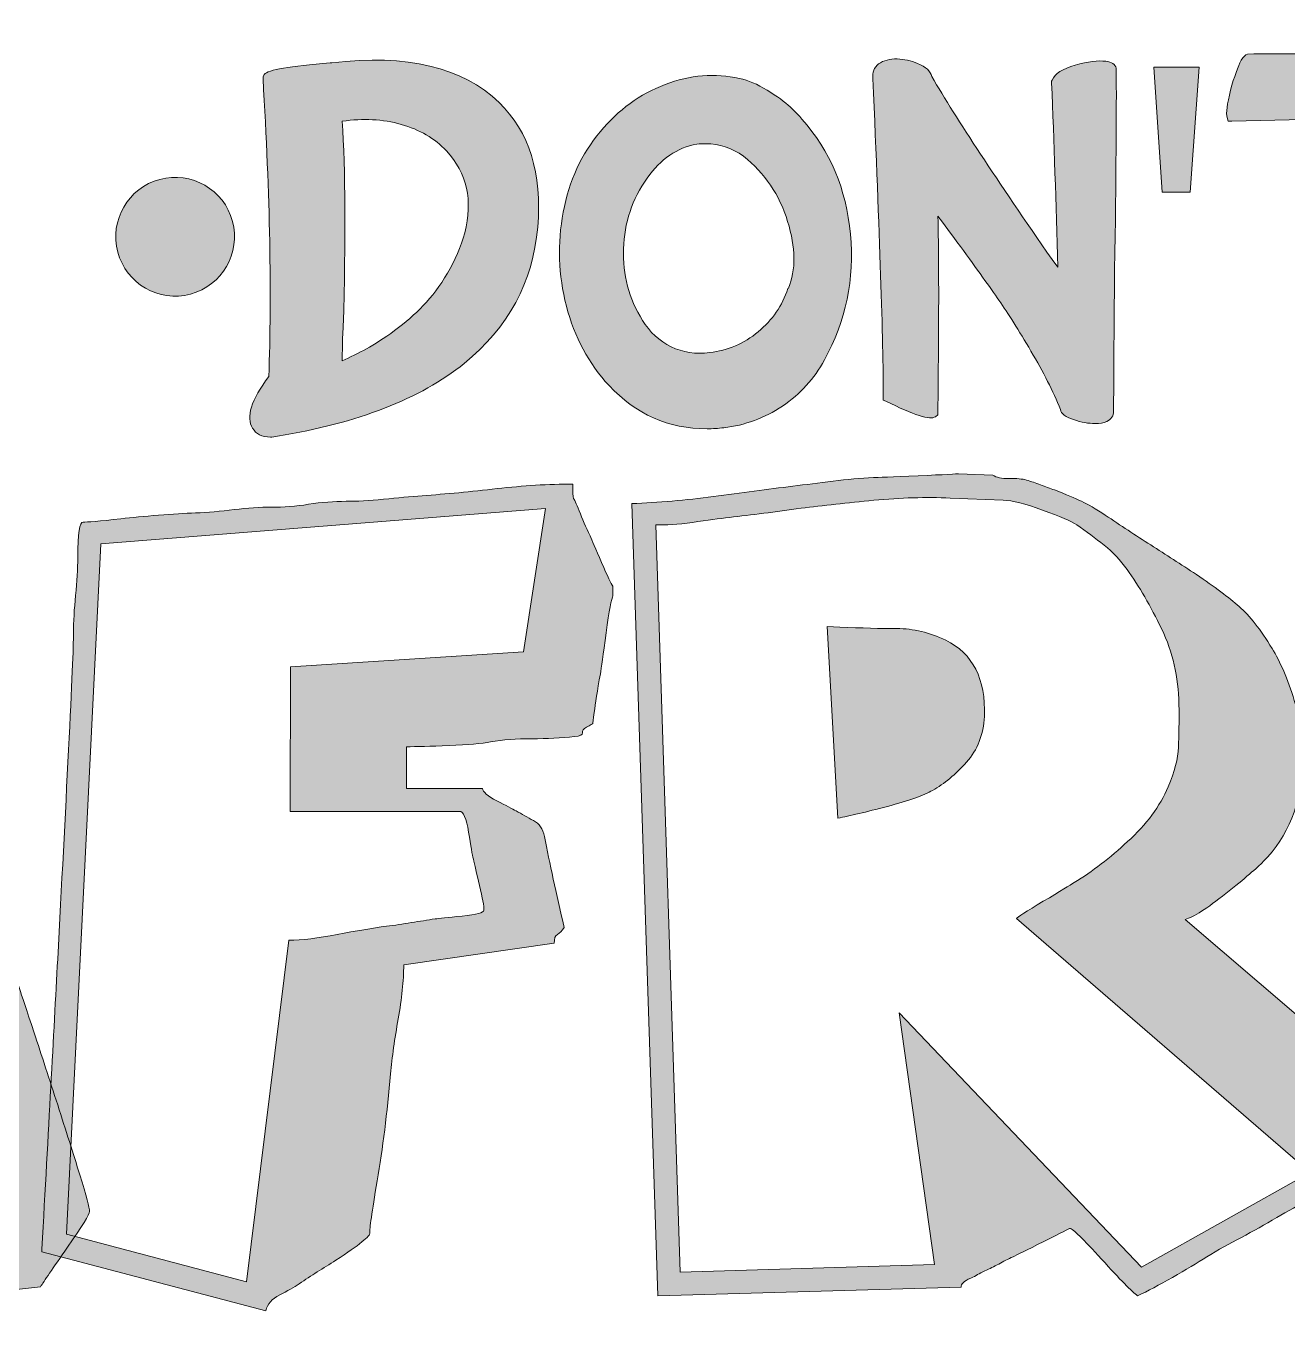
# Model space of a CAD drawing. Header units: inches. Extents: x 87 to 993, y -1015 to -65.
# Drawn here: x 291.8 to 539.9, y -585.7 to -328.8 of the extents above; entities that cross this region are included whole.
import ezdxf

# ---------------------------------------------------------------- set-up
doc = ezdxf.new("R2010")
doc.units = ezdxf.units.IN
doc.header["$MEASUREMENT"] = 0
doc.layers.add('Layer 1', color=7, linetype='Continuous')

# ---------------------------------------------------------------- blocks, each defined once
blk = doc.blocks.new('block 4')
at = {"layer": 'Layer 1', "true_color": 0xffffff}
h = blk.add_hatch(color=7, dxfattribs=at)
h.dxf.hatch_style = 2
edge = h.paths.add_edge_path()
edge.add_spline(control_points=[(992.95, -1015), (690.82, -1015), (389.05, -1015), (86.83, -1015), (86.83, -698.52), (86.83, -382.04), (86.83, -65.26), (388.8, -65.26), (690.69, -65.26), (992.95, -65.26), (992.95, -381.73), (992.95, -698.07), (992.95, -1015)], knot_values=[0, 0, 0, 0, 1, 1, 1, 2, 2, 2, 3, 3, 3, 4, 4, 4, 4], degree=3, periodic=1)
edge = h.paths.add_edge_path()
edge.add_spline(control_points=[(128.03, -106.46), (128.03, -395.83), (128.03, -684.64), (128.03, -973.62), (402.71, -973.62), (677.07, -973.62), (951.57, -973.62), (951.57, -684.41), (951.57, -395.48), (951.57, -106.46), (676.91, -106.46), (402.68, -106.46), (128.03, -106.46)], knot_values=[0, 0, 0, 0, 1, 1, 1, 2, 2, 2, 3, 3, 3, 4, 4, 4, 4], degree=3, periodic=1)
at = {"layer": 'Layer 1', "lineweight": 0}
for points in [[(992.95, -1015), (690.82, -1015), (389.05, -1015), (86.83, -1015), (86.83, -698.52), (86.83, -382.04), (86.83, -65.26), (388.8, -65.26), (690.69, -65.26), (992.95, -65.26), (992.95, -381.73), (992.95, -698.07), (992.95, -1015)], [(128.03, -106.46), (128.03, -395.83), (128.03, -684.64), (128.03, -973.62), (402.71, -973.62), (677.07, -973.62), (951.57, -973.62), (951.57, -684.41), (951.57, -395.48), (951.57, -106.46), (676.91, -106.46), (402.68, -106.46), (128.03, -106.46)]]:
    blk.add_open_spline(points, degree=3, knots=[0, 0, 0, 0, 1, 1, 1, 2, 2, 2, 3, 3, 3, 4, 4, 4, 4], dxfattribs=at)
blk = doc.blocks.new('block 12')
at = {"layer": 'Layer 1', "true_color": 0xffffff}
h = blk.add_hatch(color=7, dxfattribs=at)
h.dxf.hatch_style = 2
edge = h.paths.add_edge_path()
edge.add_spline(control_points=[(384.8, -343.8), (390.74, -349.54), (393.27, -357.71), (392.38, -368.3), (391.42, -379.16), (386.61, -388.09), (377.93, -395.1), (369.25, -402.1), (357.02, -406.86), (341.24, -409.39), (340.69, -409.53), (340.22, -409.6), (339.81, -409.6), (338.17, -409.6), (337, -409.01), (336.32, -407.85), (334.96, -405.67), (336.01, -402.29), (339.5, -397.71), (340.11, -381.79), (339.74, -362.25), (338.37, -339.09), (338.37, -339.09), (338.37, -338.78), (338.37, -338.78), (338.37, -338.78), (338.58, -338.27), (338.58, -338.27), (339.33, -337.38), (343.67, -336.63), (351.59, -336.01), (351.59, -336.01), (351.9, -336.01), (351.9, -336.01), (366.66, -334.24), (377.62, -336.83), (384.8, -343.8)], knot_values=[0, 0, 0, 0, 1, 1, 1, 2, 2, 2, 3, 3, 3, 4, 4, 4, 5, 5, 5, 6, 6, 6, 7, 7, 7, 8, 8, 8, 9, 9, 9, 10, 10, 10, 11, 11, 11, 12, 12, 12, 12], degree=3, periodic=1)
edge = h.paths.add_edge_path()
edge.add_spline(control_points=[(353.95, -347.49), (354.56, -356.92), (354.63, -370.41), (354.15, -387.97), (354.09, -388.45), (354.03, -389.46), (354, -391), (353.97, -392.53), (353.95, -393.75), (353.95, -394.63), (355.52, -393.88), (357.11, -393.08), (358.72, -392.22), (360.32, -391.37), (362.16, -390.18), (364.25, -388.64), (366.33, -387.1), (368.21, -385.46), (369.89, -383.72), (371.56, -381.98), (373.15, -379.86), (374.65, -377.36), (376.15, -374.87), (377.28, -372.22), (378.03, -369.42), (379.67, -363.07), (378.48, -357.71), (374.45, -353.33), (372.12, -350.87), (369.15, -349.13), (365.53, -348.11), (361.91, -347.08), (358.05, -346.88), (353.95, -347.49)], knot_values=[0, 0, 0, 0, 1, 1, 1, 2, 2, 2, 3, 3, 3, 4, 4, 4, 5, 5, 5, 6, 6, 6, 7, 7, 7, 8, 8, 8, 9, 9, 9, 10, 10, 10, 11, 11, 11, 11], degree=3, periodic=1)
h = blk.add_hatch(color=7, dxfattribs=at)
h.dxf.hatch_style = 2
edge = h.paths.add_edge_path()
edge.add_spline(control_points=[(506.14, -337.24), (506.21, -345.24), (506.1, -358.39), (505.83, -376.7), (505.69, -389.48), (505.63, -398.73), (505.63, -404.47), (505.63, -405.43), (505.18, -406.11), (504.29, -406.52), (503.68, -406.79), (502.89, -406.93), (501.94, -406.93), (500.71, -406.93), (499.31, -406.68), (497.73, -406.16), (496.16, -405.65), (495.31, -404.99), (495.17, -404.16), (493.74, -400.61), (491.81, -396.79), (489.38, -392.69), (486.96, -388.59), (484.86, -385.26), (483.08, -382.69), (481.3, -380.13), (478.78, -376.6), (475.5, -372.09), (473.65, -369.63), (472.18, -367.65), (471.09, -366.14), (471.23, -372.16), (471.26, -381.04), (471.19, -392.79), (471.12, -397.78), (471.09, -401.71), (471.09, -404.57), (471.09, -404.57), (471.09, -405.19), (471.09, -405.19), (471.09, -405.19), (470.58, -405.6), (470.58, -405.6), (469.55, -406.28), (466.31, -405.26), (460.84, -402.52), (460.84, -402.52), (460.33, -402.32), (460.33, -402.32), (460.33, -402.32), (460.33, -401.71), (460.33, -401.71), (460.33, -390.64), (459.64, -369.77), (458.28, -339.09), (458.14, -337.86), (458.52, -336.9), (459.41, -336.22), (460.43, -335.53), (461.64, -335.21), (463.04, -335.24), (464.44, -335.28), (465.79, -335.57), (467.09, -336.11), (468.73, -336.8), (469.65, -337.65), (469.86, -338.68), (474.78, -347.08), (482.67, -359.07), (493.53, -374.65), (493.53, -374.65), (494.66, -376.19), (494.66, -376.19), (494.32, -363.62), (493.91, -351.52), (493.43, -339.91), (493.43, -339.91), (493.43, -339.6), (493.43, -339.6), (493.43, -339.6), (493.53, -339.39), (493.53, -339.39), (494.08, -338.16), (495.6, -337.19), (498.09, -336.47), (500.59, -335.76), (502.58, -335.5), (504.09, -335.7), (505.25, -335.84), (505.93, -336.29), (506.14, -337.04), (506.14, -337.04), (506.14, -337.24), (506.14, -337.24)], knot_values=[0, 0, 0, 0, 1, 1, 1, 2, 2, 2, 3, 3, 3, 4, 4, 4, 5, 5, 5, 6, 6, 6, 7, 7, 7, 8, 8, 8, 9, 9, 9, 10, 10, 10, 11, 11, 11, 12, 12, 12, 13, 13, 13, 14, 14, 14, 15, 15, 15, 16, 16, 16, 17, 17, 17, 18, 18, 18, 19, 19, 19, 20, 20, 20, 21, 21, 21, 22, 22, 22, 23, 23, 23, 24, 24, 24, 25, 25, 25, 26, 26, 26, 27, 27, 27, 28, 28, 28, 29, 29, 29, 30, 30, 30, 31, 31, 31, 31], degree=3, periodic=1)
h = blk.add_hatch(color=7, dxfattribs=at)
h.dxf.hatch_style = 2
edge = h.paths.add_edge_path()
edge.add_spline(control_points=[(585.15, -335.4), (585.29, -335.67), (585.36, -336.01), (585.36, -336.42), (585.36, -337.65), (584.59, -339.65), (583.05, -342.42), (581.51, -345.19), (580.27, -346.57), (579.31, -346.57), (576.44, -346.57), (572.79, -346.6), (568.35, -346.67), (568.35, -346.67), (565.78, -346.77), (565.78, -346.77), (565.71, -352.72), (565.58, -362.76), (565.37, -376.9), (565.17, -390.36), (565.07, -399.96), (565.07, -405.7), (564.93, -406.52), (564.35, -406.93), (563.32, -406.93), (563.19, -406.93), (563.08, -406.93), (563.02, -406.93), (561.58, -406.79), (559.56, -406.23), (556.97, -405.24), (554.37, -404.25), (553.07, -403.24), (553.07, -402.22), (553.07, -391.63), (552.53, -373.21), (551.44, -346.98), (551.44, -346.98), (528.89, -347.49), (528.89, -347.49), (528.89, -347.49), (528.17, -347.49), (528.17, -347.49), (528.17, -347.49), (527.97, -346.77), (527.97, -346.77), (527.69, -345.89), (527.91, -344.09), (528.63, -341.39), (529.35, -338.69), (530.05, -336.73), (530.73, -335.5), (531.14, -334.82), (531.55, -334.41), (531.96, -334.27), (538.25, -334.13), (548.46, -334.2), (562.61, -334.48), (572.37, -334.68), (579.48, -334.78), (583.92, -334.78), (584.47, -334.78), (584.88, -334.99), (585.15, -335.4)], knot_values=[0, 0, 0, 0, 1, 1, 1, 2, 2, 2, 3, 3, 3, 4, 4, 4, 5, 5, 5, 6, 6, 6, 7, 7, 7, 8, 8, 8, 9, 9, 9, 10, 10, 10, 11, 11, 11, 12, 12, 12, 13, 13, 13, 14, 14, 14, 15, 15, 15, 16, 16, 16, 17, 17, 17, 18, 18, 18, 19, 19, 19, 20, 20, 20, 21, 21, 21, 21], degree=3, periodic=1)
h = blk.add_hatch(color=7, dxfattribs=at)
h.dxf.hatch_style = 2
edge = h.paths.add_edge_path()
edge.add_spline(control_points=[(444.34, -347.08), (449.88, -353.3), (453.05, -360.83), (453.87, -369.68), (454.69, -378.53), (452.98, -386.78), (448.75, -394.43), (446.77, -398.12), (444.02, -401.14), (440.5, -403.5), (436.98, -405.86), (433.14, -407.27), (428.97, -407.75), (427.88, -407.89), (426.78, -407.96), (425.69, -407.96), (418.1, -407.96), (411.68, -405.12), (406.42, -399.45), (402.39, -395.15), (399.59, -389.94), (398.02, -383.82), (396.45, -377.71), (396.24, -371.56), (397.4, -365.37), (398.56, -359.19), (400.99, -353.91), (404.68, -349.54), (408.23, -345.24), (412.48, -342.15), (417.44, -340.27), (422.39, -338.39), (427.26, -337.99), (432.04, -339.09), (433.75, -339.43), (435.58, -340.2), (437.53, -341.39), (439.47, -342.59), (440.98, -343.68), (442.04, -344.67), (443.09, -345.66), (443.86, -346.47), (444.34, -347.08)], knot_values=[0, 0, 0, 0, 1, 1, 1, 2, 2, 2, 3, 3, 3, 4, 4, 4, 5, 5, 5, 6, 6, 6, 7, 7, 7, 8, 8, 8, 9, 9, 9, 10, 10, 10, 11, 11, 11, 12, 12, 12, 13, 13, 13, 14, 14, 14, 14], degree=3, periodic=1)
edge = h.paths.add_edge_path()
edge.add_spline(control_points=[(412.98, -386.64), (414.42, -388.96), (416.29, -390.69), (418.62, -391.82), (420.94, -392.94), (423.47, -393.34), (426.2, -392.99), (429.75, -392.58), (432.93, -391.22), (435.73, -388.89), (438.53, -386.57), (440.48, -383.74), (441.57, -380.39), (441.57, -380.39), (441.68, -380.29), (441.68, -380.29), (443.18, -376.73), (443.13, -372.36), (441.52, -367.17), (439.92, -361.98), (437.03, -357.71), (432.86, -354.36), (430.54, -352.72), (428.08, -351.9), (425.48, -351.9), (424.87, -351.9), (424.25, -351.93), (423.64, -352), (419.81, -352.68), (416.57, -354.9), (413.9, -358.66), (410.96, -362.83), (409.41, -367.46), (409.24, -372.55), (409.07, -377.64), (410.32, -382.33), (412.98, -386.64)], knot_values=[0, 0, 0, 0, 1, 1, 1, 2, 2, 2, 3, 3, 3, 4, 4, 4, 5, 5, 5, 6, 6, 6, 7, 7, 7, 8, 8, 8, 9, 9, 9, 10, 10, 10, 11, 11, 11, 12, 12, 12, 12], degree=3, periodic=1)
h = blk.add_hatch(color=7, dxfattribs=at)
h.dxf.hatch_style = 2
h.paths.add_polyline_path([(522.43, -336.84), (520.69, -361.43), (515.16, -361.43), (513.52, -336.84)])
at = {"layer": 'Layer 1', "lineweight": 0}
blk.add_lwpolyline([(522.43, -336.84), (520.69, -361.43), (515.16, -361.43), (513.52, -336.84), (522.43, -336.84)], dxfattribs=at)
for points, knots in [([(384.8, -343.8), (390.74, -349.54), (393.27, -357.71), (392.38, -368.3), (391.42, -379.16), (386.61, -388.09), (377.93, -395.1), (369.25, -402.1), (357.02, -406.86), (341.24, -409.39), (340.69, -409.53), (340.22, -409.6), (339.81, -409.6), (338.17, -409.6), (337, -409.01), (336.32, -407.85), (334.96, -405.67), (336.01, -402.29), (339.5, -397.71), (340.11, -381.79), (339.74, -362.25), (338.37, -339.09), (338.37, -339.09), (338.37, -338.78), (338.37, -338.78), (338.37, -338.78), (338.58, -338.27), (338.58, -338.27), (339.33, -337.38), (343.67, -336.63), (351.59, -336.01), (351.59, -336.01), (351.9, -336.01), (351.9, -336.01), (366.66, -334.24), (377.62, -336.83), (384.8, -343.8)], [0, 0, 0, 0, 1, 1, 1, 2, 2, 2, 3, 3, 3, 4, 4, 4, 5, 5, 5, 6, 6, 6, 7, 7, 7, 8, 8, 8, 9, 9, 9, 10, 10, 10, 11, 11, 11, 12, 12, 12, 12]), ([(506.14, -337.24), (506.21, -345.24), (506.1, -358.39), (505.83, -376.7), (505.69, -389.48), (505.63, -398.73), (505.63, -404.47), (505.63, -405.43), (505.18, -406.11), (504.29, -406.52), (503.68, -406.79), (502.89, -406.93), (501.94, -406.93), (500.71, -406.93), (499.31, -406.68), (497.73, -406.16), (496.16, -405.65), (495.31, -404.99), (495.17, -404.16), (493.74, -400.61), (491.81, -396.79), (489.38, -392.69), (486.96, -388.59), (484.86, -385.26), (483.08, -382.69), (481.3, -380.13), (478.78, -376.6), (475.5, -372.09), (473.65, -369.63), (472.18, -367.65), (471.09, -366.14), (471.23, -372.16), (471.26, -381.04), (471.19, -392.79), (471.12, -397.78), (471.09, -401.71), (471.09, -404.57), (471.09, -404.57), (471.09, -405.19), (471.09, -405.19), (471.09, -405.19), (470.58, -405.6), (470.58, -405.6), (469.55, -406.28), (466.31, -405.26), (460.84, -402.52), (460.84, -402.52), (460.33, -402.32), (460.33, -402.32), (460.33, -402.32), (460.33, -401.71), (460.33, -401.71), (460.33, -390.64), (459.64, -369.77), (458.28, -339.09), (458.14, -337.86), (458.52, -336.9), (459.41, -336.22), (460.43, -335.53), (461.64, -335.21), (463.04, -335.24), (464.44, -335.28), (465.79, -335.57), (467.09, -336.11), (468.73, -336.8), (469.65, -337.65), (469.86, -338.68), (474.78, -347.08), (482.67, -359.07), (493.53, -374.65), (493.53, -374.65), (494.66, -376.19), (494.66, -376.19), (494.32, -363.62), (493.91, -351.52), (493.43, -339.91), (493.43, -339.91), (493.43, -339.6), (493.43, -339.6), (493.43, -339.6), (493.53, -339.39), (493.53, -339.39), (494.08, -338.16), (495.6, -337.19), (498.09, -336.47), (500.59, -335.76), (502.58, -335.5), (504.09, -335.7), (505.25, -335.84), (505.93, -336.29), (506.14, -337.04), (506.14, -337.04), (506.14, -337.24), (506.14, -337.24)], [0, 0, 0, 0, 1, 1, 1, 2, 2, 2, 3, 3, 3, 4, 4, 4, 5, 5, 5, 6, 6, 6, 7, 7, 7, 8, 8, 8, 9, 9, 9, 10, 10, 10, 11, 11, 11, 12, 12, 12, 13, 13, 13, 14, 14, 14, 15, 15, 15, 16, 16, 16, 17, 17, 17, 18, 18, 18, 19, 19, 19, 20, 20, 20, 21, 21, 21, 22, 22, 22, 23, 23, 23, 24, 24, 24, 25, 25, 25, 26, 26, 26, 27, 27, 27, 28, 28, 28, 29, 29, 29, 30, 30, 30, 31, 31, 31, 31]), ([(585.15, -335.4), (585.29, -335.67), (585.36, -336.01), (585.36, -336.42), (585.36, -337.65), (584.59, -339.65), (583.05, -342.42), (581.51, -345.19), (580.27, -346.57), (579.31, -346.57), (576.44, -346.57), (572.79, -346.6), (568.35, -346.67), (568.35, -346.67), (565.78, -346.77), (565.78, -346.77), (565.71, -352.72), (565.58, -362.76), (565.37, -376.9), (565.17, -390.36), (565.07, -399.96), (565.07, -405.7), (564.93, -406.52), (564.35, -406.93), (563.32, -406.93), (563.19, -406.93), (563.08, -406.93), (563.02, -406.93), (561.58, -406.79), (559.56, -406.23), (556.97, -405.24), (554.37, -404.25), (553.07, -403.24), (553.07, -402.22), (553.07, -391.63), (552.53, -373.21), (551.44, -346.98), (551.44, -346.98), (528.89, -347.49), (528.89, -347.49), (528.89, -347.49), (528.17, -347.49), (528.17, -347.49), (528.17, -347.49), (527.97, -346.77), (527.97, -346.77), (527.69, -345.89), (527.91, -344.09), (528.63, -341.39), (529.35, -338.69), (530.05, -336.73), (530.73, -335.5), (531.14, -334.82), (531.55, -334.41), (531.96, -334.27), (538.25, -334.13), (548.46, -334.2), (562.61, -334.48), (572.37, -334.68), (579.48, -334.78), (583.92, -334.78), (584.47, -334.78), (584.88, -334.99), (585.15, -335.4)], [0, 0, 0, 0, 1, 1, 1, 2, 2, 2, 3, 3, 3, 4, 4, 4, 5, 5, 5, 6, 6, 6, 7, 7, 7, 8, 8, 8, 9, 9, 9, 10, 10, 10, 11, 11, 11, 12, 12, 12, 13, 13, 13, 14, 14, 14, 15, 15, 15, 16, 16, 16, 17, 17, 17, 18, 18, 18, 19, 19, 19, 20, 20, 20, 21, 21, 21, 21]), ([(444.34, -347.08), (449.88, -353.3), (453.05, -360.83), (453.87, -369.68), (454.69, -378.53), (452.98, -386.78), (448.75, -394.43), (446.77, -398.12), (444.02, -401.14), (440.5, -403.5), (436.98, -405.86), (433.14, -407.27), (428.97, -407.75), (427.88, -407.89), (426.78, -407.96), (425.69, -407.96), (418.1, -407.96), (411.68, -405.12), (406.42, -399.45), (402.39, -395.15), (399.59, -389.94), (398.02, -383.82), (396.45, -377.71), (396.24, -371.56), (397.4, -365.37), (398.56, -359.19), (400.99, -353.91), (404.68, -349.54), (408.23, -345.24), (412.48, -342.15), (417.44, -340.27), (422.39, -338.39), (427.26, -337.99), (432.04, -339.09), (433.75, -339.43), (435.58, -340.2), (437.53, -341.39), (439.47, -342.59), (440.98, -343.68), (442.04, -344.67), (443.09, -345.66), (443.86, -346.47), (444.34, -347.08)], [0, 0, 0, 0, 1, 1, 1, 2, 2, 2, 3, 3, 3, 4, 4, 4, 5, 5, 5, 6, 6, 6, 7, 7, 7, 8, 8, 8, 9, 9, 9, 10, 10, 10, 11, 11, 11, 12, 12, 12, 13, 13, 13, 14, 14, 14, 14]), ([(353.95, -347.49), (354.56, -356.92), (354.63, -370.41), (354.15, -387.97), (354.09, -388.45), (354.03, -389.46), (354, -391), (353.97, -392.53), (353.95, -393.75), (353.95, -394.63), (355.52, -393.88), (357.11, -393.08), (358.72, -392.22), (360.32, -391.37), (362.16, -390.18), (364.25, -388.64), (366.33, -387.1), (368.21, -385.46), (369.89, -383.72), (371.56, -381.98), (373.15, -379.86), (374.65, -377.36), (376.15, -374.87), (377.28, -372.22), (378.03, -369.42), (379.67, -363.07), (378.48, -357.71), (374.45, -353.33), (372.12, -350.87), (369.15, -349.13), (365.53, -348.11), (361.91, -347.08), (358.05, -346.88), (353.95, -347.49)], [0, 0, 0, 0, 1, 1, 1, 2, 2, 2, 3, 3, 3, 4, 4, 4, 5, 5, 5, 6, 6, 6, 7, 7, 7, 8, 8, 8, 9, 9, 9, 10, 10, 10, 11, 11, 11, 11]), ([(412.98, -386.64), (414.42, -388.96), (416.29, -390.69), (418.62, -391.82), (420.94, -392.94), (423.47, -393.34), (426.2, -392.99), (429.75, -392.58), (432.93, -391.22), (435.73, -388.89), (438.53, -386.57), (440.48, -383.74), (441.57, -380.39), (441.57, -380.39), (441.68, -380.29), (441.68, -380.29), (443.18, -376.73), (443.13, -372.36), (441.52, -367.17), (439.92, -361.98), (437.03, -357.71), (432.86, -354.36), (430.54, -352.72), (428.08, -351.9), (425.48, -351.9), (424.87, -351.9), (424.25, -351.93), (423.64, -352), (419.81, -352.68), (416.57, -354.9), (413.9, -358.66), (410.96, -362.83), (409.41, -367.46), (409.24, -372.55), (409.07, -377.64), (410.32, -382.33), (412.98, -386.64)], [0, 0, 0, 0, 1, 1, 1, 2, 2, 2, 3, 3, 3, 4, 4, 4, 5, 5, 5, 6, 6, 6, 7, 7, 7, 8, 8, 8, 9, 9, 9, 10, 10, 10, 11, 11, 11, 12, 12, 12, 12])]:
    blk.add_open_spline(points, degree=3, knots=knots, dxfattribs=at)
blk = doc.blocks.new('block 13')
at = {"layer": 'Layer 1', "true_color": 0xffffff}
h = blk.add_hatch(color=7, dxfattribs=at)
h.dxf.hatch_style = 2
edge = h.paths.add_edge_path()
edge.add_spline(control_points=[(563.66, -546.12), (561.94, -546.95), (559.87, -548.41), (557.45, -550.49), (555.04, -552.58), (552.99, -554.22), (551.3, -555.41), (549.41, -556.77), (547.19, -558.06), (544.65, -559.31), (542.1, -560.55), (539.78, -561.8), (537.69, -563.05), (535.41, -564.44), (533.09, -565.74), (530.75, -566.95), (528.39, -568.16), (526.13, -569.44), (523.94, -570.8), (522.06, -571.99), (519.81, -573.33), (517.19, -574.82), (514.58, -576.31), (512.29, -577.52), (510.34, -578.44), (509.25, -577.65), (506.89, -575.25), (503.27, -571.24), (499.64, -567.24), (497.57, -565.22), (497.04, -565.19), (497, -565.19), (495.28, -566.05), (491.88, -567.77), (488.47, -569.49), (486.46, -570.48), (485.87, -570.75), (484.87, -571.21), (483.93, -571.69), (483.04, -572.19), (482.14, -572.68), (481.23, -573.13), (480.31, -573.53), (479.74, -573.79), (479.27, -574.04), (478.89, -574.27), (478.51, -574.5), (478.06, -574.74), (477.53, -574.97), (476.14, -575.56), (475.51, -576.16), (475.64, -576.76), (475.64, -576.76), (415.97, -578.44), (415.97, -578.44), (415.97, -578.44), (410.86, -422.66), (410.86, -422.66), (416.12, -422.46), (421.48, -422), (426.94, -421.27), (432.4, -420.54), (437.61, -419.86), (442.58, -419.24), (445.06, -418.94), (447.68, -418.61), (450.45, -418.27), (453.21, -417.92), (455.87, -417.68), (458.42, -417.55), (459.11, -417.55), (462.04, -417.43), (467.2, -417.2), (472.36, -416.97), (475, -416.84), (475.1, -416.8), (475.1, -416.8), (481.9, -417.05), (481.9, -417.05), (482.52, -417.55), (483.58, -417.78), (485.07, -417.75), (486.56, -417.71), (487.71, -417.81), (488.5, -418.04), (489.39, -418.31), (490.31, -418.62), (491.25, -418.99), (492.2, -419.35), (493.12, -419.68), (494.01, -419.98), (496.29, -420.88), (498.06, -421.61), (499.3, -422.19), (500.54, -422.77), (502.1, -423.69), (503.99, -424.94), (507, -426.96), (509.98, -428.92), (512.92, -430.8), (515.87, -432.69), (518.86, -434.63), (521.91, -436.61), (525.48, -439.03), (528.29, -441.13), (530.32, -442.92), (532.36, -444.7), (534.52, -447.45), (536.8, -451.16), (538.39, -453.74), (539.84, -457.14), (541.15, -461.36), (542.45, -465.58), (543.02, -469.72), (542.86, -473.79), (542.53, -481.7), (539.93, -488.12), (535.06, -493.06), (533.87, -494.28), (531.41, -496.37), (527.69, -499.34), (523.97, -502.3), (521.31, -503.99), (519.72, -504.42), (519.72, -504.42), (563.81, -542.2), (563.81, -542.2), (563.81, -542.2), (563.66, -546.12), (563.66, -546.12)], knot_values=[0, 0, 0, 0, 1, 1, 1, 2, 2, 2, 3, 3, 3, 4, 4, 4, 5, 5, 5, 6, 6, 6, 7, 7, 7, 8, 8, 8, 9, 9, 9, 10, 10, 10, 11, 11, 11, 12, 12, 12, 13, 13, 13, 14, 14, 14, 15, 15, 15, 16, 16, 16, 17, 17, 17, 18, 18, 18, 19, 19, 19, 20, 20, 20, 21, 21, 21, 22, 22, 22, 23, 23, 23, 24, 24, 24, 25, 25, 25, 26, 26, 26, 27, 27, 27, 28, 28, 28, 29, 29, 29, 30, 30, 30, 31, 31, 31, 32, 32, 32, 33, 33, 33, 34, 34, 34, 35, 35, 35, 36, 36, 36, 37, 37, 37, 38, 38, 38, 39, 39, 39, 40, 40, 40, 41, 41, 41, 42, 42, 42, 43, 43, 43, 43], degree=3, periodic=1)
edge = h.paths.add_edge_path()
edge.add_spline(control_points=[(415.62, -426.83), (415.62, -426.83), (420.39, -573.78), (420.39, -573.78), (420.39, -573.78), (470.38, -572.29), (470.38, -572.29), (470.38, -572.29), (463.48, -522.79), (463.48, -522.79), (463.48, -522.79), (511.14, -572.83), (511.14, -572.83), (511.14, -572.83), (544.25, -554.22), (544.25, -554.22), (544.25, -554.22), (486.51, -504.27), (486.51, -504.27), (486.71, -504.01), (488.47, -502.88), (491.8, -500.87), (495.13, -498.87), (497.15, -497.64), (497.88, -497.18), (501.49, -494.99), (504.98, -492.31), (508.36, -489.13), (512.1, -485.76), (514.76, -482.17), (516.35, -478.36), (517.61, -475.38), (518.29, -472.79), (518.38, -470.59), (518.48, -468.39), (518.52, -465.55), (518.48, -462.08), (518.38, -456.75), (517.25, -451.84), (515.08, -447.33), (512.91, -442.83), (510.64, -438.93), (508.26, -435.62), (506.97, -433.8), (505.47, -432.21), (503.76, -430.85), (502.06, -429.5), (500.26, -428.16), (498.38, -426.83), (497.29, -426.14), (495.04, -425.18), (491.65, -423.95), (488.26, -422.73), (485.69, -422.07), (483.93, -421.97), (483.93, -421.97), (473.51, -421.57), (473.51, -421.57), (468.74, -421.37), (463.73, -421.52), (458.49, -422.02), (453.24, -422.51), (448.47, -423.04), (444.17, -423.6), (439.07, -424.3), (434.37, -424.89), (430.07, -425.39), (428.15, -425.62), (425.73, -425.95), (422.82, -426.36), (419.91, -426.78), (417.51, -426.93), (415.62, -426.83)], knot_values=[0, 0, 0, 0, 1, 1, 1, 2, 2, 2, 3, 3, 3, 4, 4, 4, 5, 5, 5, 6, 6, 6, 7, 7, 7, 8, 8, 8, 9, 9, 9, 10, 10, 10, 11, 11, 11, 12, 12, 12, 13, 13, 13, 14, 14, 14, 15, 15, 15, 16, 16, 16, 17, 17, 17, 18, 18, 18, 19, 19, 19, 20, 20, 20, 21, 21, 21, 22, 22, 22, 23, 23, 23, 24, 24, 24, 24], degree=3, periodic=1)
edge = h.paths.add_edge_path()
edge.add_spline(control_points=[(451.81, -446.94), (456.05, -447.14), (459.78, -447.24), (463.01, -447.24), (466.23, -447.24), (469.44, -448), (472.61, -449.52), (477.97, -452.17), (480.51, -457.16), (480.21, -464.51), (480.04, -468.09), (478.88, -471.08), (476.71, -473.5), (474.54, -475.91), (472.32, -477.77), (470.03, -479.06), (468.31, -480.05), (465.35, -481.1), (461.14, -482.21), (456.94, -483.32), (453.7, -484.09), (451.42, -484.52), (451.42, -484.52), (449.28, -446.84), (449.28, -446.84), (449.28, -446.84), (451.81, -446.94), (451.81, -446.94)], knot_values=[0, 0, 0, 0, 1, 1, 1, 2, 2, 2, 3, 3, 3, 4, 4, 4, 5, 5, 5, 6, 6, 6, 7, 7, 7, 8, 8, 8, 9, 9, 9, 9], degree=3, periodic=1)
h = blk.add_hatch(color=7, dxfattribs=at)
h.dxf.hatch_style = 2
edge = h.paths.add_edge_path()
edge.add_spline(control_points=[(200.12, -581.92), (200.12, -581.92), (158.42, -573.63), (158.42, -573.63), (158.42, -573.63), (217.05, -418.89), (217.05, -418.89), (218.54, -418.92), (222.08, -419.85), (227.67, -421.67), (233.27, -423.49), (237.1, -424.68), (239.19, -425.24), (241.64, -425.94), (243.48, -426.48), (244.7, -426.86), (245.92, -427.24), (247.46, -428.12), (249.32, -429.51), (250.71, -430.6), (252.06, -431.65), (253.39, -432.64), (254.71, -433.63), (256.09, -434.66), (257.51, -435.72), (258.57, -436.55), (259.98, -437.59), (261.75, -438.85), (263.52, -440.1), (264.84, -441.13), (265.7, -441.92), (266.36, -442.62), (267.07, -444.27), (267.81, -446.89), (268.55, -449.5), (269.11, -451.39), (269.47, -452.55), (270.6, -456.19), (271.74, -459.82), (272.9, -463.44), (274.06, -467.07), (275.25, -470.7), (276.47, -474.34), (278.92, -481.66), (281.25, -488.95), (283.47, -496.23), (285.69, -503.51), (288.02, -510.78), (290.47, -518.03), (290.9, -519.35), (291.86, -522.25), (293.35, -526.71), (294.84, -531.18), (296.39, -535.92), (297.99, -540.91), (299.6, -545.91), (301.05, -550.49), (302.34, -554.64), (303.63, -558.79), (304.27, -561.2), (304.27, -561.86), (304.27, -562.39), (302.82, -564.74), (299.9, -568.91), (296.99, -573.08), (295.24, -575.66), (294.64, -576.65), (294.64, -576.65), (247.33, -581.92), (247.33, -581.92), (247.33, -581.92), (240.48, -545.23), (240.48, -545.23), (240.48, -545.23), (235.42, -544.88), (235.42, -544.88), (235.32, -545.94), (234.67, -548.18), (233.48, -551.58), (232.29, -554.99), (231.48, -557.34), (231.05, -558.63), (229.76, -562.54), (228.96, -564.73), (228.64, -565.19), (228.33, -565.65), (226.46, -566.83), (223.06, -568.71), (221.14, -569.8), (219.15, -570.86), (217.1, -571.89), (215.05, -572.92), (213.13, -573.97), (211.34, -575.07), (210.35, -575.7), (209.36, -576.24), (208.39, -576.7), (207.41, -577.17), (206.44, -577.68), (205.48, -578.24), (204.85, -578.64), (203.82, -579.15), (202.38, -579.78), (200.94, -580.41), (200.19, -581.12), (200.12, -581.92)], knot_values=[0, 0, 0, 0, 1, 1, 1, 2, 2, 2, 3, 3, 3, 4, 4, 4, 5, 5, 5, 6, 6, 6, 7, 7, 7, 8, 8, 8, 9, 9, 9, 10, 10, 10, 11, 11, 11, 12, 12, 12, 13, 13, 13, 14, 14, 14, 15, 15, 15, 16, 16, 16, 17, 17, 17, 18, 18, 18, 19, 19, 19, 20, 20, 20, 21, 21, 21, 22, 22, 22, 23, 23, 23, 24, 24, 24, 25, 25, 25, 26, 26, 26, 27, 27, 27, 28, 28, 28, 29, 29, 29, 30, 30, 30, 31, 31, 31, 32, 32, 32, 33, 33, 33, 34, 34, 34, 35, 35, 35, 35], degree=3, periodic=1)
h.paths.add_polyline_path([(219.88, -424.25), (164.58, -570.25), (196.84, -576.81), (209.11, -538.98), (244.15, -540.66), (250.95, -576.95), (288.68, -572.83), (243.61, -431.3)])
h.paths.add_polyline_path([(217.3, -514.95), (230.7, -470.52), (241.62, -516.04)])
h = blk.add_hatch(color=7, dxfattribs=at)
h.dxf.hatch_style = 2
edge = h.paths.add_edge_path()
edge.add_spline(control_points=[(294.89, -569.26), (296.18, -545.79), (297.22, -526.8), (297.99, -512.27), (298.77, -497.74), (299.48, -484.02), (300.13, -471.11), (300.77, -458.21), (301.1, -450.56), (301.1, -448.18), (301.1, -445.89), (301.24, -443.4), (301.52, -440.71), (301.8, -438.01), (301.94, -435.52), (301.94, -433.24), (301.94, -428.54), (302.29, -426.22), (302.98, -426.29), (303.68, -426.35), (306.16, -426.14), (310.43, -425.64), (312.55, -425.41), (315, -425.18), (317.8, -424.94), (320.6, -424.71), (323.02, -424.56), (325.07, -424.5), (327.49, -424.4), (330.02, -424.18), (332.67, -423.85), (335.32, -423.52), (337.78, -423.36), (340.07, -423.36), (342.38, -423.39), (344.81, -423.21), (347.34, -422.81), (349.87, -422.41), (352.33, -422.22), (354.71, -422.22), (356.83, -422.25), (359.28, -422.12), (362.06, -421.82), (364.84, -421.52), (367.37, -421.29), (369.65, -421.12), (374.35, -420.79), (379.27, -420.33), (384.4, -419.73), (389.53, -419.14), (394.49, -418.84), (399.29, -418.84), (399.26, -420.56), (399.31, -421.49), (399.44, -421.64), (399.57, -421.79), (399.94, -422.61), (400.53, -424.1), (401.16, -425.66), (401.87, -427.3), (402.67, -429.02), (403.03, -429.81), (403.79, -431.56), (404.95, -434.25), (406.11, -436.95), (406.85, -438.5), (407.18, -438.9), (407.18, -438.9), (407.18, -440.83), (407.18, -440.83), (406.89, -441.29), (406.44, -443.7), (405.84, -448.05), (405.25, -452.41), (404.87, -455.1), (404.7, -456.12), (404.11, -459.5), (403.71, -462.03), (403.51, -463.72), (403.31, -465.14), (403.21, -465.87), (403.21, -465.9), (403.21, -465.93), (402.8, -466.18), (401.97, -466.65), (401.38, -466.98), (401.12, -467.34), (401.2, -467.74), (401.28, -468.14), (400.75, -468.38), (399.59, -468.48), (397.01, -468.78), (394.22, -468.92), (391.22, -468.9), (388.23, -468.89), (385.52, -469.1), (383.11, -469.52), (381.39, -469.86), (378.67, -470.1), (374.97, -470.25), (371.26, -470.39), (368.46, -470.47), (366.58, -470.47), (366.58, -470.47), (366.58, -478.66), (366.58, -478.66), (366.58, -478.66), (381.52, -478.66), (381.52, -478.66), (381.59, -479.35), (382.53, -480.17), (384.35, -481.12), (386.17, -482.06), (387.43, -482.71), (388.12, -483.08), (389.28, -483.74), (390.42, -484.38), (391.55, -484.99), (392.67, -485.6), (393.4, -486.65), (393.73, -488.14), (394.72, -493.34), (396.01, -499.29), (397.6, -506.01), (397.14, -506.68), (396.69, -507.13), (396.26, -507.38), (395.83, -507.63), (395.62, -508.2), (395.62, -509.09), (395.62, -509.09), (366.03, -513.36), (366.03, -513.36), (366.03, -516.5), (365.67, -520.05), (364.96, -523.98), (364.25, -527.92), (363.75, -531.53), (363.45, -534.81), (362.79, -542.45), (361.91, -549.47), (360.82, -555.86), (359.76, -562.01), (359.29, -565.4), (359.4, -566.03), (359.52, -566.66), (357.28, -568.46), (352.68, -571.44), (351.42, -572.24), (350.2, -573.01), (349.03, -573.75), (347.85, -574.5), (346.67, -575.27), (345.48, -576.06), (344.45, -576.76), (343.18, -577.49), (341.65, -578.27), (340.13, -579.05), (339.22, -580.08), (338.92, -581.37), (338.92, -581.37), (294.89, -569.8), (294.89, -569.8), (294.89, -569.8), (294.89, -569.26), (294.89, -569.26)], knot_values=[0, 0, 0, 0, 1, 1, 1, 2, 2, 2, 3, 3, 3, 4, 4, 4, 5, 5, 5, 6, 6, 6, 7, 7, 7, 8, 8, 8, 9, 9, 9, 10, 10, 10, 11, 11, 11, 12, 12, 12, 13, 13, 13, 14, 14, 14, 15, 15, 15, 16, 16, 16, 17, 17, 17, 18, 18, 18, 19, 19, 19, 20, 20, 20, 21, 21, 21, 22, 22, 22, 23, 23, 23, 24, 24, 24, 25, 25, 25, 26, 26, 26, 27, 27, 27, 28, 28, 28, 29, 29, 29, 30, 30, 30, 31, 31, 31, 32, 32, 32, 33, 33, 33, 34, 34, 34, 35, 35, 35, 36, 36, 36, 37, 37, 37, 38, 38, 38, 39, 39, 39, 40, 40, 40, 41, 41, 41, 42, 42, 42, 43, 43, 43, 44, 44, 44, 45, 45, 45, 46, 46, 46, 47, 47, 47, 48, 48, 48, 49, 49, 49, 50, 50, 50, 51, 51, 51, 52, 52, 52, 53, 53, 53, 54, 54, 54, 55, 55, 55, 55], degree=3, periodic=1)
edge = h.paths.add_edge_path()
edge.add_spline(control_points=[(306.46, -430.6), (306.46, -430.6), (299.71, -566.33), (299.71, -566.33), (299.71, -566.33), (335.1, -575.71), (335.1, -575.71), (335.1, -575.71), (343.44, -508.54), (343.44, -508.54), (346.02, -508.51), (349.19, -508.13), (352.95, -507.4), (356.7, -506.68), (359.94, -506.13), (362.65, -505.77), (364.27, -505.57), (365.9, -505.34), (367.52, -505.07), (369.14, -504.8), (370.71, -504.56), (372.23, -504.32), (372.9, -504.26), (374.66, -504.08), (377.52, -503.78), (380.38, -503.48), (381.82, -503.1), (381.82, -502.64), (381.82, -501.81), (381.53, -500.19), (380.95, -497.77), (380.37, -495.36), (379.96, -493.62), (379.73, -492.56), (379.53, -491.76), (379.22, -490), (378.79, -487.27), (378.36, -484.54), (377.76, -483.18), (377, -483.18), (377, -483.18), (343.69, -483.18), (343.69, -483.18), (343.69, -483.18), (343.74, -454.78), (343.74, -454.78), (343.74, -454.78), (389.61, -451.8), (389.61, -451.8), (389.61, -451.8), (393.93, -423.65), (393.93, -423.65), (393.93, -423.65), (306.46, -430.6), (306.46, -430.6)], knot_values=[0, 0, 0, 0, 1, 1, 1, 2, 2, 2, 3, 3, 3, 4, 4, 4, 5, 5, 5, 6, 6, 6, 7, 7, 7, 8, 8, 8, 9, 9, 9, 10, 10, 10, 11, 11, 11, 12, 12, 12, 13, 13, 13, 14, 14, 14, 15, 15, 15, 16, 16, 16, 17, 17, 17, 18, 18, 18, 18], degree=3, periodic=1)
at = {"layer": 'Layer 1', "lineweight": 0}
for points, knots in [([(563.66, -546.12), (561.94, -546.95), (559.87, -548.41), (557.45, -550.49), (555.04, -552.58), (552.99, -554.22), (551.3, -555.41), (549.41, -556.77), (547.19, -558.06), (544.65, -559.31), (542.1, -560.55), (539.78, -561.8), (537.69, -563.05), (535.41, -564.44), (533.09, -565.74), (530.75, -566.95), (528.39, -568.16), (526.13, -569.44), (523.94, -570.8), (522.06, -571.99), (519.81, -573.33), (517.19, -574.82), (514.58, -576.31), (512.29, -577.52), (510.34, -578.44), (509.25, -577.65), (506.89, -575.25), (503.27, -571.24), (499.64, -567.24), (497.57, -565.22), (497.04, -565.19), (497, -565.19), (495.28, -566.05), (491.88, -567.77), (488.47, -569.49), (486.46, -570.48), (485.87, -570.75), (484.87, -571.21), (483.93, -571.69), (483.04, -572.19), (482.14, -572.68), (481.23, -573.13), (480.31, -573.53), (479.74, -573.79), (479.27, -574.04), (478.89, -574.27), (478.51, -574.5), (478.06, -574.74), (477.53, -574.97), (476.14, -575.56), (475.51, -576.16), (475.64, -576.76), (475.64, -576.76), (415.97, -578.44), (415.97, -578.44), (415.97, -578.44), (410.86, -422.66), (410.86, -422.66), (416.12, -422.46), (421.48, -422), (426.94, -421.27), (432.4, -420.54), (437.61, -419.86), (442.58, -419.24), (445.06, -418.94), (447.68, -418.61), (450.45, -418.27), (453.21, -417.92), (455.87, -417.68), (458.42, -417.55), (459.11, -417.55), (462.04, -417.43), (467.2, -417.2), (472.36, -416.97), (475, -416.84), (475.1, -416.8), (475.1, -416.8), (481.9, -417.05), (481.9, -417.05), (482.52, -417.55), (483.58, -417.78), (485.07, -417.75), (486.56, -417.71), (487.71, -417.81), (488.5, -418.04), (489.39, -418.31), (490.31, -418.62), (491.25, -418.99), (492.2, -419.35), (493.12, -419.68), (494.01, -419.98), (496.29, -420.88), (498.06, -421.61), (499.3, -422.19), (500.54, -422.77), (502.1, -423.69), (503.99, -424.94), (507, -426.96), (509.98, -428.92), (512.92, -430.8), (515.87, -432.69), (518.86, -434.63), (521.91, -436.61), (525.48, -439.03), (528.29, -441.13), (530.32, -442.92), (532.36, -444.7), (534.52, -447.45), (536.8, -451.16), (538.39, -453.74), (539.84, -457.14), (541.15, -461.36), (542.45, -465.58), (543.02, -469.72), (542.86, -473.79), (542.53, -481.7), (539.93, -488.12), (535.06, -493.06), (533.87, -494.28), (531.41, -496.37), (527.69, -499.34), (523.97, -502.3), (521.31, -503.99), (519.72, -504.42), (519.72, -504.42), (563.81, -542.2), (563.81, -542.2), (563.81, -542.2), (563.66, -546.12), (563.66, -546.12)], [0, 0, 0, 0, 1, 1, 1, 2, 2, 2, 3, 3, 3, 4, 4, 4, 5, 5, 5, 6, 6, 6, 7, 7, 7, 8, 8, 8, 9, 9, 9, 10, 10, 10, 11, 11, 11, 12, 12, 12, 13, 13, 13, 14, 14, 14, 15, 15, 15, 16, 16, 16, 17, 17, 17, 18, 18, 18, 19, 19, 19, 20, 20, 20, 21, 21, 21, 22, 22, 22, 23, 23, 23, 24, 24, 24, 25, 25, 25, 26, 26, 26, 27, 27, 27, 28, 28, 28, 29, 29, 29, 30, 30, 30, 31, 31, 31, 32, 32, 32, 33, 33, 33, 34, 34, 34, 35, 35, 35, 36, 36, 36, 37, 37, 37, 38, 38, 38, 39, 39, 39, 40, 40, 40, 41, 41, 41, 42, 42, 42, 43, 43, 43, 43]), ([(200.12, -581.92), (200.12, -581.92), (158.42, -573.63), (158.42, -573.63), (158.42, -573.63), (217.05, -418.89), (217.05, -418.89), (218.54, -418.92), (222.08, -419.85), (227.67, -421.67), (233.27, -423.49), (237.1, -424.68), (239.19, -425.24), (241.64, -425.94), (243.48, -426.48), (244.7, -426.86), (245.92, -427.24), (247.46, -428.12), (249.32, -429.51), (250.71, -430.6), (252.06, -431.65), (253.39, -432.64), (254.71, -433.63), (256.09, -434.66), (257.51, -435.72), (258.57, -436.55), (259.98, -437.59), (261.75, -438.85), (263.52, -440.1), (264.84, -441.13), (265.7, -441.92), (266.36, -442.62), (267.07, -444.27), (267.81, -446.89), (268.55, -449.5), (269.11, -451.39), (269.47, -452.55), (270.6, -456.19), (271.74, -459.82), (272.9, -463.44), (274.06, -467.07), (275.25, -470.7), (276.47, -474.34), (278.92, -481.66), (281.25, -488.95), (283.47, -496.23), (285.69, -503.51), (288.02, -510.78), (290.47, -518.03), (290.9, -519.35), (291.86, -522.25), (293.35, -526.71), (294.84, -531.18), (296.39, -535.92), (297.99, -540.91), (299.6, -545.91), (301.05, -550.49), (302.34, -554.64), (303.63, -558.79), (304.27, -561.2), (304.27, -561.86), (304.27, -562.39), (302.82, -564.74), (299.9, -568.91), (296.99, -573.08), (295.24, -575.66), (294.64, -576.65), (294.64, -576.65), (247.33, -581.92), (247.33, -581.92), (247.33, -581.92), (240.48, -545.23), (240.48, -545.23), (240.48, -545.23), (235.42, -544.88), (235.42, -544.88), (235.32, -545.94), (234.67, -548.18), (233.48, -551.58), (232.29, -554.99), (231.48, -557.34), (231.05, -558.63), (229.76, -562.54), (228.96, -564.73), (228.64, -565.19), (228.33, -565.65), (226.46, -566.83), (223.06, -568.71), (221.14, -569.8), (219.15, -570.86), (217.1, -571.89), (215.05, -572.92), (213.13, -573.97), (211.34, -575.07), (210.35, -575.7), (209.36, -576.24), (208.39, -576.7), (207.41, -577.17), (206.44, -577.68), (205.48, -578.24), (204.85, -578.64), (203.82, -579.15), (202.38, -579.78), (200.94, -580.41), (200.19, -581.12), (200.12, -581.92)], [0, 0, 0, 0, 1, 1, 1, 2, 2, 2, 3, 3, 3, 4, 4, 4, 5, 5, 5, 6, 6, 6, 7, 7, 7, 8, 8, 8, 9, 9, 9, 10, 10, 10, 11, 11, 11, 12, 12, 12, 13, 13, 13, 14, 14, 14, 15, 15, 15, 16, 16, 16, 17, 17, 17, 18, 18, 18, 19, 19, 19, 20, 20, 20, 21, 21, 21, 22, 22, 22, 23, 23, 23, 24, 24, 24, 25, 25, 25, 26, 26, 26, 27, 27, 27, 28, 28, 28, 29, 29, 29, 30, 30, 30, 31, 31, 31, 32, 32, 32, 33, 33, 33, 34, 34, 34, 35, 35, 35, 35]), ([(294.89, -569.26), (296.18, -545.79), (297.22, -526.8), (297.99, -512.27), (298.77, -497.74), (299.48, -484.02), (300.13, -471.11), (300.77, -458.21), (301.1, -450.56), (301.1, -448.18), (301.1, -445.89), (301.24, -443.4), (301.52, -440.71), (301.8, -438.01), (301.94, -435.52), (301.94, -433.24), (301.94, -428.54), (302.29, -426.22), (302.98, -426.29), (303.68, -426.35), (306.16, -426.14), (310.43, -425.64), (312.55, -425.41), (315, -425.18), (317.8, -424.94), (320.6, -424.71), (323.02, -424.56), (325.07, -424.5), (327.49, -424.4), (330.02, -424.18), (332.67, -423.85), (335.32, -423.52), (337.78, -423.36), (340.07, -423.36), (342.38, -423.39), (344.81, -423.21), (347.34, -422.81), (349.87, -422.41), (352.33, -422.22), (354.71, -422.22), (356.83, -422.25), (359.28, -422.12), (362.06, -421.82), (364.84, -421.52), (367.37, -421.29), (369.65, -421.12), (374.35, -420.79), (379.27, -420.33), (384.4, -419.73), (389.53, -419.14), (394.49, -418.84), (399.29, -418.84), (399.26, -420.56), (399.31, -421.49), (399.44, -421.64), (399.57, -421.79), (399.94, -422.61), (400.53, -424.1), (401.16, -425.66), (401.87, -427.3), (402.67, -429.02), (403.03, -429.81), (403.79, -431.56), (404.95, -434.25), (406.11, -436.95), (406.85, -438.5), (407.18, -438.9), (407.18, -438.9), (407.18, -440.83), (407.18, -440.83), (406.89, -441.29), (406.44, -443.7), (405.84, -448.05), (405.25, -452.41), (404.87, -455.1), (404.7, -456.12), (404.11, -459.5), (403.71, -462.03), (403.51, -463.72), (403.31, -465.14), (403.21, -465.87), (403.21, -465.9), (403.21, -465.93), (402.8, -466.18), (401.97, -466.65), (401.38, -466.98), (401.12, -467.34), (401.2, -467.74), (401.28, -468.14), (400.75, -468.38), (399.59, -468.48), (397.01, -468.78), (394.22, -468.92), (391.22, -468.9), (388.23, -468.89), (385.52, -469.1), (383.11, -469.52), (381.39, -469.86), (378.67, -470.1), (374.97, -470.25), (371.26, -470.39), (368.46, -470.47), (366.58, -470.47), (366.58, -470.47), (366.58, -478.66), (366.58, -478.66), (366.58, -478.66), (381.52, -478.66), (381.52, -478.66), (381.59, -479.35), (382.53, -480.17), (384.35, -481.12), (386.17, -482.06), (387.43, -482.71), (388.12, -483.08), (389.28, -483.74), (390.42, -484.38), (391.55, -484.99), (392.67, -485.6), (393.4, -486.65), (393.73, -488.14), (394.72, -493.34), (396.01, -499.29), (397.6, -506.01), (397.14, -506.68), (396.69, -507.13), (396.26, -507.38), (395.83, -507.63), (395.62, -508.2), (395.62, -509.09), (395.62, -509.09), (366.03, -513.36), (366.03, -513.36), (366.03, -516.5), (365.67, -520.05), (364.96, -523.98), (364.25, -527.92), (363.75, -531.53), (363.45, -534.81), (362.79, -542.45), (361.91, -549.47), (360.82, -555.86), (359.76, -562.01), (359.29, -565.4), (359.4, -566.03), (359.52, -566.66), (357.28, -568.46), (352.68, -571.44), (351.42, -572.24), (350.2, -573.01), (349.03, -573.75), (347.85, -574.5), (346.67, -575.27), (345.48, -576.06), (344.45, -576.76), (343.18, -577.49), (341.65, -578.27), (340.13, -579.05), (339.22, -580.08), (338.92, -581.37), (338.92, -581.37), (294.89, -569.8), (294.89, -569.8), (294.89, -569.8), (294.89, -569.26), (294.89, -569.26)], [0, 0, 0, 0, 1, 1, 1, 2, 2, 2, 3, 3, 3, 4, 4, 4, 5, 5, 5, 6, 6, 6, 7, 7, 7, 8, 8, 8, 9, 9, 9, 10, 10, 10, 11, 11, 11, 12, 12, 12, 13, 13, 13, 14, 14, 14, 15, 15, 15, 16, 16, 16, 17, 17, 17, 18, 18, 18, 19, 19, 19, 20, 20, 20, 21, 21, 21, 22, 22, 22, 23, 23, 23, 24, 24, 24, 25, 25, 25, 26, 26, 26, 27, 27, 27, 28, 28, 28, 29, 29, 29, 30, 30, 30, 31, 31, 31, 32, 32, 32, 33, 33, 33, 34, 34, 34, 35, 35, 35, 36, 36, 36, 37, 37, 37, 38, 38, 38, 39, 39, 39, 40, 40, 40, 41, 41, 41, 42, 42, 42, 43, 43, 43, 44, 44, 44, 45, 45, 45, 46, 46, 46, 47, 47, 47, 48, 48, 48, 49, 49, 49, 50, 50, 50, 51, 51, 51, 52, 52, 52, 53, 53, 53, 54, 54, 54, 55, 55, 55, 55]), ([(415.62, -426.83), (415.62, -426.83), (420.39, -573.78), (420.39, -573.78), (420.39, -573.78), (470.38, -572.29), (470.38, -572.29), (470.38, -572.29), (463.48, -522.79), (463.48, -522.79), (463.48, -522.79), (511.14, -572.83), (511.14, -572.83), (511.14, -572.83), (544.25, -554.22), (544.25, -554.22), (544.25, -554.22), (486.51, -504.27), (486.51, -504.27), (486.71, -504.01), (488.47, -502.88), (491.8, -500.87), (495.13, -498.87), (497.15, -497.64), (497.88, -497.18), (501.49, -494.99), (504.98, -492.31), (508.36, -489.13), (512.1, -485.76), (514.76, -482.17), (516.35, -478.36), (517.61, -475.38), (518.29, -472.79), (518.38, -470.59), (518.48, -468.39), (518.52, -465.55), (518.48, -462.08), (518.38, -456.75), (517.25, -451.84), (515.08, -447.33), (512.91, -442.83), (510.64, -438.93), (508.26, -435.62), (506.97, -433.8), (505.47, -432.21), (503.76, -430.85), (502.06, -429.5), (500.26, -428.16), (498.38, -426.83), (497.29, -426.14), (495.04, -425.18), (491.65, -423.95), (488.26, -422.73), (485.69, -422.07), (483.93, -421.97), (483.93, -421.97), (473.51, -421.57), (473.51, -421.57), (468.74, -421.37), (463.73, -421.52), (458.49, -422.02), (453.24, -422.51), (448.47, -423.04), (444.17, -423.6), (439.07, -424.3), (434.37, -424.89), (430.07, -425.39), (428.15, -425.62), (425.73, -425.95), (422.82, -426.36), (419.91, -426.78), (417.51, -426.93), (415.62, -426.83)], [0, 0, 0, 0, 1, 1, 1, 2, 2, 2, 3, 3, 3, 4, 4, 4, 5, 5, 5, 6, 6, 6, 7, 7, 7, 8, 8, 8, 9, 9, 9, 10, 10, 10, 11, 11, 11, 12, 12, 12, 13, 13, 13, 14, 14, 14, 15, 15, 15, 16, 16, 16, 17, 17, 17, 18, 18, 18, 19, 19, 19, 20, 20, 20, 21, 21, 21, 22, 22, 22, 23, 23, 23, 24, 24, 24, 24]), ([(306.46, -430.6), (306.46, -430.6), (299.71, -566.33), (299.71, -566.33), (299.71, -566.33), (335.1, -575.71), (335.1, -575.71), (335.1, -575.71), (343.44, -508.54), (343.44, -508.54), (346.02, -508.51), (349.19, -508.13), (352.95, -507.4), (356.7, -506.68), (359.94, -506.13), (362.65, -505.77), (364.27, -505.57), (365.9, -505.34), (367.52, -505.07), (369.14, -504.8), (370.71, -504.56), (372.23, -504.32), (372.9, -504.26), (374.66, -504.08), (377.52, -503.78), (380.38, -503.48), (381.82, -503.1), (381.82, -502.64), (381.82, -501.81), (381.53, -500.19), (380.95, -497.77), (380.37, -495.36), (379.96, -493.62), (379.73, -492.56), (379.53, -491.76), (379.22, -490), (378.79, -487.27), (378.36, -484.54), (377.76, -483.18), (377, -483.18), (377, -483.18), (343.69, -483.18), (343.69, -483.18), (343.69, -483.18), (343.74, -454.78), (343.74, -454.78), (343.74, -454.78), (389.61, -451.8), (389.61, -451.8), (389.61, -451.8), (393.93, -423.65), (393.93, -423.65), (393.93, -423.65), (306.46, -430.6), (306.46, -430.6)], [0, 0, 0, 0, 1, 1, 1, 2, 2, 2, 3, 3, 3, 4, 4, 4, 5, 5, 5, 6, 6, 6, 7, 7, 7, 8, 8, 8, 9, 9, 9, 10, 10, 10, 11, 11, 11, 12, 12, 12, 13, 13, 13, 14, 14, 14, 15, 15, 15, 16, 16, 16, 17, 17, 17, 18, 18, 18, 18]), ([(451.81, -446.94), (456.05, -447.14), (459.78, -447.24), (463.01, -447.24), (466.23, -447.24), (469.44, -448), (472.61, -449.52), (477.97, -452.17), (480.51, -457.16), (480.21, -464.51), (480.04, -468.09), (478.88, -471.08), (476.71, -473.5), (474.54, -475.91), (472.32, -477.77), (470.03, -479.06), (468.31, -480.05), (465.35, -481.1), (461.14, -482.21), (456.94, -483.32), (453.7, -484.09), (451.42, -484.52), (451.42, -484.52), (449.28, -446.84), (449.28, -446.84), (449.28, -446.84), (451.81, -446.94), (451.81, -446.94)], [0, 0, 0, 0, 1, 1, 1, 2, 2, 2, 3, 3, 3, 4, 4, 4, 5, 5, 5, 6, 6, 6, 7, 7, 7, 8, 8, 8, 9, 9, 9, 9])]:
    blk.add_open_spline(points, degree=3, knots=knots, dxfattribs=at)

msp = doc.modelspace()

# ---------------------------------------------------------------- hatches: boundary and pattern name
at = {"layer": 'Layer 1', "true_color": 0xffffff}
h = msp.add_hatch(color=7, dxfattribs=at)
h.dxf.hatch_style = 2
edge = h.paths.add_edge_path()
edge.add_spline(control_points=[(318.07, -358.92), (311.84, -360.58), (308.15, -366.98), (309.81, -373.21), (311.48, -379.44), (317.88, -383.14), (324.11, -381.47), (330.34, -379.8), (334.04, -373.4), (332.37, -367.17), (330.7, -360.95), (324.3, -357.25), (318.07, -358.92)], knot_values=[0, 0, 0, 0, 1, 1, 1, 2, 2, 2, 3, 3, 3, 4, 4, 4, 4], degree=3, periodic=1)

# ---------------------------------------------------------------- linework, layer by layer
at = {"layer": 'Layer 1', "lineweight": 0}
msp.add_open_spline([(318.07, -358.92), (311.84, -360.58), (308.15, -366.98), (309.81, -373.21), (311.48, -379.44), (317.88, -383.14), (324.11, -381.47), (330.34, -379.8), (334.04, -373.4), (332.37, -367.17), (330.7, -360.95), (324.3, -357.25), (318.07, -358.92)], degree=3, knots=[0, 0, 0, 0, 1, 1, 1, 2, 2, 2, 3, 3, 3, 4, 4, 4, 4], dxfattribs=at)

# ---------------------------------------------------------------- block references
at = {"layer": 'Layer 1'}
for name in ['block 4', 'block 12', 'block 13']:
    msp.add_blockref(name, (0, 0), dxfattribs=at)

doc.saveas('drawing.dxf')
